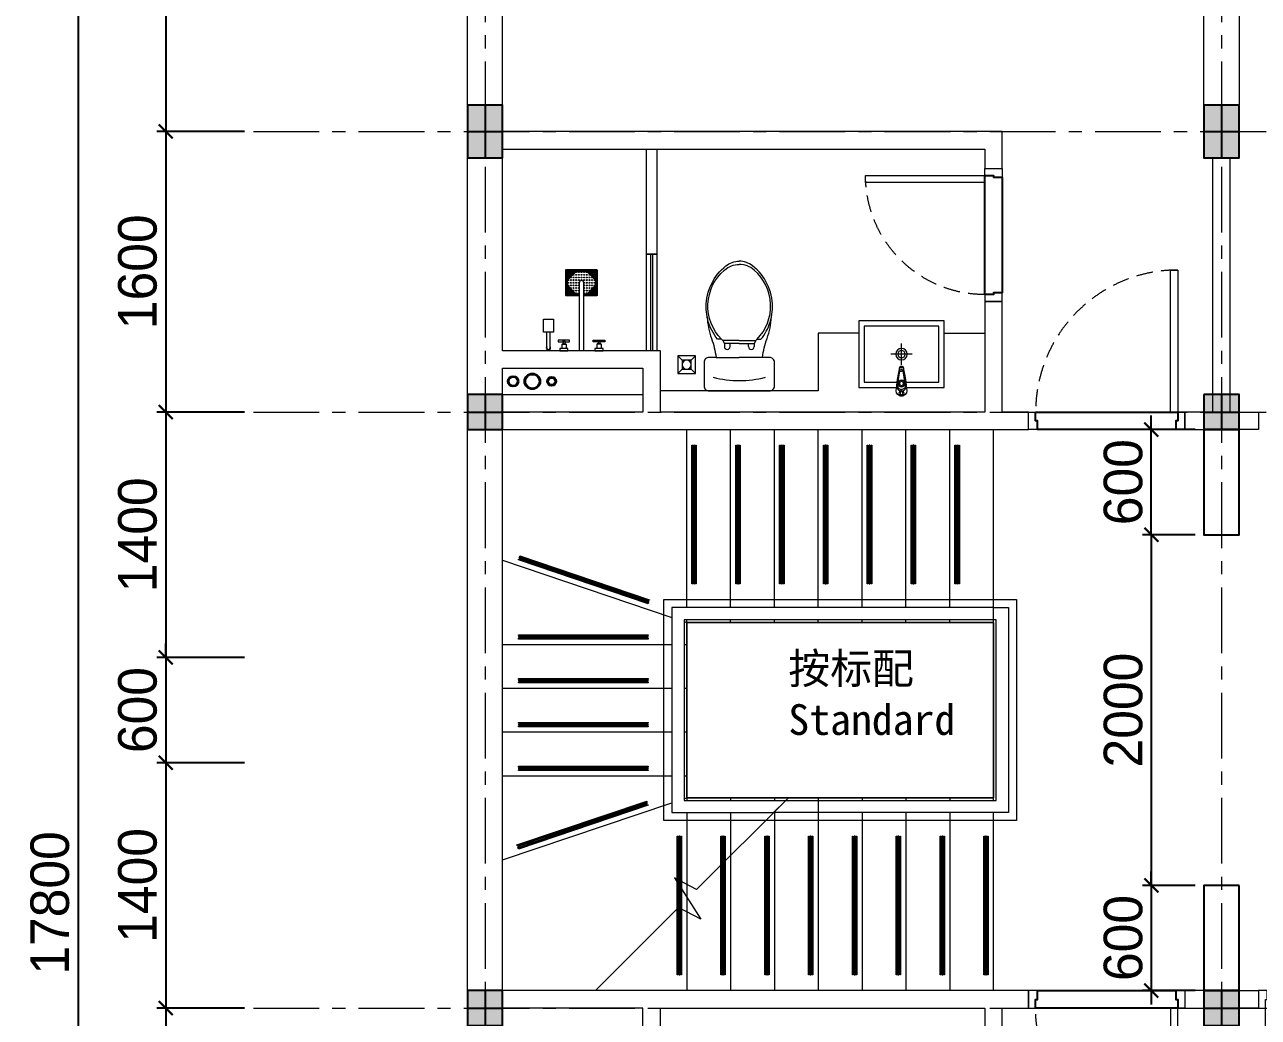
# Model space of a CAD drawing. Header units: inches. Extents: x -315689 to -186947, y -1261464 to -1173043.
# Drawn here: x -246490 to -239454, y -1187240 to -1181578 of the extents above; entities that cross this region are included whole.
import ezdxf

# ---------------------------------------------------------------- set-up
doc = ezdxf.new("R2010")
doc.units = ezdxf.units.IN
doc.header["$LTSCALE"] = 30
doc.header["$MEASUREMENT"] = 0
for name, pattern in [('CENTER-1', [10, 6.25, -1.25, 1.25, -1.25]), ('HIDDEN', [9.525, 6.35, -3.175]), ('HIDDEN2', [4.7625, 3.175, -1.5875])]:
    doc.linetypes.add(name, pattern=pattern)
doc.layers.get('Defpoints').update_dxf_attribs({"color": 140, "lineweight": 0})
for name, color, linetype, lineweight in [('200mm Colum', 1, 'Continuous', 0), ('200mm Wall', 7, 'Continuous', 20), ('A-WALL', 7, 'Continuous', 0), ('C-DOOR', 45, 'Continuous', 0), ('D-FURNITURES-COUNTER-CABINET', 40, 'Continuous', 0), ('E- FIXTURES-TOILET', 251, 'Continuous', 0), ('E-FIXTURES-KITCHEN', 251, 'Continuous', 0), ('floor', 1, 'Continuous', 18), ('Grid-Line', 1, 'CENTER-1', 5), ('H', 8, 'Continuous', 5), ('HIDDEN2', 250, 'HIDDEN2', 0), ('STAIR', 7, 'Continuous', 0), ('Symbol-Template', 251, 'Continuous', 0), ('TEXT2', 7, 'Continuous', 25)]:
    doc.layers.add(name, color=color, linetype=linetype, lineweight=lineweight)
doc.layers.add('A-dims', color=7, linetype='Continuous')
doc.styles.add('Annotative', font='arial.ttf')
doc.styles.add('cordia.shx', font='cordia.shx')
doc.dimstyles.new('ISO 100', dxfattribs={"dimscale": 100, "dimtxt": 2.2, "dimasz": 0.8, "dimexe": 0.5, "dimexo": 0.5, "dimgap": 0.5, "dimtad": 1, "dimdec": 0, "dimzin": 0, "dimdsep": 46, "dimtxsty": 'cordia.shx', "dimblk": 'ARCHTICK', "dimcen": 0.09, "dimclrd": 6, "dimclre": 6, "dimclrt": 256, "dimadec": 0, "dimazin": 0, "dimtfac": 1, "dimtdec": 0, "dimtix": 1, "dimtmove": 2, "dimatfit": 3, "dimfxl": 1, "dimtolj": 1, "dimtzin": 0, "dimarcsym": 0})

# ---------------------------------------------------------------- blocks, each defined once
blk = doc.blocks.new('AR-Drain-Tiolet-Area_Flat-A')
at = {"color": 0, "ltscale": 800}
for p, q in [((-120, -20), (-95, -45)), ((-45, -45), (-20, -20)), ((-95, -95), (-120, -120)), ((-45, -95), (-20, -120))]:
    blk.add_line(p, q, dxfattribs=at)
for points in [[(-20, -20), (-20, -120), (-120, -120), (-120, -20)], [(-45, -45), (-45, -95), (-95, -95), (-95, -45)]]:
    blk.add_lwpolyline(points, close=True, dxfattribs=at)
blk.add_circle((-70, -70), 25, dxfattribs=at)
blk = doc.blocks.new('AR-Shower_Flat-A')
at = {"color": 0}
for p, q in [((-12.5, 0), (-12.5, -387.5)), ((12.5, -387.5), (12.5, 0)), ((-132.5, -49.7), (-105, -49.7)), ((-112.5, -37.7), (-112.5, -13.2)), ((-112.5, -37.7), (-87.5, -37.7)), ((-110.5, -39.7), (-110.5, -37.7)), ((-110.5, -39.7), (-89.5, -39.7)), ((-105, -49.7), (-105, -39.7)), ((-95, -49.7), (-95, -39.7)), ((-89.5, -39.7), (-89.5, -37.7)), ((-87.5, -37.7), (-87.5, -13.2)), ((87.5, -37.7), (87.5, -13.2)), ((112.5, -37.7), (87.5, -37.7)), ((89.5, -39.7), (89.5, -37.7)), ((110.5, -39.7), (89.5, -39.7)), ((95, -49.7), (95, -39.7)), ((105, -49.7), (105, -39.7)), ((132.5, -49.7), (105, -49.7)), ((110.5, -39.7), (110.5, -37.7)), ((112.5, -37.7), (112.5, -13.2)), ((178.9, -16.4), (178.9, -104.6)), ((197.8, -16.4), (197.8, -104.6))]:
    blk.add_line(p, q, dxfattribs=at)
at = {"color": 0, "ltscale": 0.4}
for p, q in [((-80, -372.8), (-29.7, -322.5)), ((-80, -367.2), (-35.3, -322.5)), ((-80, -357.8), (-44.7, -322.5)), ((-80, -352.2), (-50.3, -322.5)), ((-80, -342.8), (-59.7, -322.5)), ((-80, -337.2), (-65.3, -322.5)), ((80, -372.8), (29.7, -322.5)), ((80, -367.2), (35.3, -322.5)), ((80, -357.8), (44.7, -322.5)), ((80, -352.2), (50.3, -322.5)), ((80, -342.8), (59.7, -322.5)), ((80, -337.2), (65.3, -322.5)), ((-80, -402.2), (-29.7, -452.5)), ((-80, -407.8), (-35.3, -452.5)), ((-80, -417.2), (-44.7, -452.5)), ((80, -402.2), (29.7, -452.5)), ((80, -407.8), (35.3, -452.5)), ((80, -417.2), (44.7, -452.5)), ((-80, -422.8), (-50.3, -452.5)), ((-80, -432.2), (-59.7, -452.5)), ((-80, -437.8), (-65.3, -452.5)), ((80, -422.8), (50.3, -452.5)), ((80, -432.2), (59.7, -452.5)), ((80, -437.8), (65.3, -452.5))]:
    blk.add_line(p, q, dxfattribs=at)
at = {"color": 0}
for points in [[(-122.9, -13.2), (-77.1, -13.2), (-77.1, 0), (-122.9, 0)], [(77.1, -13.2), (122.9, -13.2), (122.9, 0), (77.1, 0)], [(216.3, -179.7), (159.7, -179.7), (159.7, -104.6), (216.3, -104.6)]]:
    blk.add_lwpolyline(points, close=True, dxfattribs=at)
for points in [[(-95, -49.7), (-67.5, -49.7), (-67.5, -59.7), (-132.5, -59.7), (-132.5, -49.7), (-105, -49.7)], [(95, -49.7), (67.5, -49.7), (67.5, -59.7), (132.5, -59.7), (132.5, -49.7), (105, -49.7)]]:
    blk.add_lwpolyline(points, dxfattribs=at)
blk.add_lwpolyline([(12.5, -312.5), (85, -312.5, -0.414214), (90, -317.5), (90, -457.5, -0.414214), (85, -462.5), (-85, -462.5, -0.414214), (-90, -457.5), (-90, -317.5, -0.414214), (-85, -312.5), (-12.5, -312.5)], format="xyb", dxfattribs=at)
at = {"color": 0, "ltscale": 0.4}
blk.add_lwpolyline([(12.5, -317.5), (80, -317.5, -0.414214), (85, -322.5), (85, -452.5, -0.414214), (80, -457.5), (-80, -457.5, -0.414214), (-85, -452.5), (-85, -322.5, -0.414214), (-80, -317.5), (-12.5, -317.5)], format="xyb", dxfattribs=at)
blk.add_lwpolyline([(12.5, -322.5), (80, -322.5), (80, -452.5), (-80, -452.5), (-80, -322.5), (-12.5, -322.5)], dxfattribs=at)
at = {"color": 0}
for centre in [(-100, -54.7), (100, -54.7)]:
    blk.add_circle(centre, 5, dxfattribs=at)
at = {"color": 0, "ltscale": 0.4}
for centre in [(-75, -327.5), (-75, -342.5), (-60, -327.5), (-60, -342.5), (-45, -327.5), (-45, -342.5), (-30, -327.5), (-30, -342.5), (-15, -327.5), (-15, -342.5), (15, -327.5), (15, -342.5), (30, -327.5), (30, -342.5), (45, -327.5), (45, -342.5), (60, -327.5), (60, -342.5), (75, -327.5), (75, -342.5), (-75, -357.5), (-75, -372.5), (-75, -387.5), (-75, -402.5), (-75, -417.5), (-60, -357.5), (-60, -372.5), (-60, -387.5), (-60, -402.5), (-60, -417.5), (-45, -357.5), (-45, -372.5), (-45, -387.5), (-45, -402.5), (-45, -417.5), (-30, -357.5), (-30, -372.5), (-30, -387.5), (-30, -402.5), (-30, -417.5), (-15, -357.5), (-15, -372.5), (-15, -387.5), (-15, -402.5), (-15, -417.5), (0, -402.5), (0, -417.5), (15, -357.5), (15, -372.5), (15, -387.5), (15, -402.5), (15, -417.5), (30, -357.5), (30, -372.5), (30, -387.5), (30, -402.5), (30, -417.5), (45, -357.5), (45, -372.5), (45, -387.5), (45, -402.5), (45, -417.5), (60, -357.5), (60, -372.5), (60, -387.5), (60, -402.5), (60, -417.5), (75, -357.5), (75, -372.5), (75, -387.5), (75, -402.5), (75, -417.5), (-75, -432.5), (-75, -447.5), (-60, -432.5), (-60, -447.5), (-45, -432.5), (-45, -447.5), (-30, -432.5), (-30, -447.5), (-15, -432.5), (-15, -447.5), (0, -432.5), (0, -447.5), (15, -432.5), (15, -447.5), (30, -432.5), (30, -447.5), (45, -432.5), (45, -447.5), (60, -432.5), (60, -447.5), (75, -432.5), (75, -447.5)]:
    blk.add_circle(centre, 2.5, dxfattribs=at)
at = {"color": 0}
for centre, radius, start, end in [((188.4, -15.8), 12.5, 319.32416, 221.30827), ((188.4, -15.8), 9.5, 356.29231, 183.93499), ((0, -387.5), 12.5, 180, 0)]:
    blk.add_arc(centre, radius, start, end, dxfattribs=at)
at = {"color": 0, "extrusion": (0, 0, -1)}
for start_param, end_param in [(-0.928631, 0), (3.141593, 4.070224)]:
    blk.add_ellipse((-100, -49.7), major_axis=(-5, 0), ratio=0.24875, start_param=start_param, end_param=end_param, dxfattribs=at)
at = {"color": 0}
for start_param, end_param in [(0, 0.928631), (2.212962, 3.141593)]:
    blk.add_ellipse((100, -49.7), major_axis=(-5, 0), ratio=0.24875, start_param=start_param, end_param=end_param, dxfattribs=at)
blk = doc.blocks.new('_ArchTick')
at = {"color": 0, "linetype": 'ByBlock', "const_width": 0.15}
blk.add_lwpolyline([(-0.5, -0.5), (0.5, 0.5)], dxfattribs=at)
blk = doc.blocks.new('*D77')
at = {"layer": 'A-dims', "color": 6, "lineweight": -2, "transparency": 16777216}
for p, q in [((-245235.3, -1178287.9), (-245735.3, -1178287.9)), ((-245685.3, -1178287.9), (-245685.3, -1182187.9)), ((-245235.3, -1182187.9), (-245735.3, -1182187.9))]:
    blk.add_line(p, q, dxfattribs=at)
at = {"layer": 'Defpoints', "color": 0, "transparency": 16777216}
for p in [(-245185.3, -1178287.9), (-245685.3, -1182187.9), (-245185.3, -1182187.9)]:
    blk.add_point(p, dxfattribs=at)
at = {"layer": 'A-dims', "color": 6, "lineweight": -2, "transparency": 16777216, "xscale": 80, "yscale": 80, "zscale": 80}
for p, rotation in [((-245685.3, -1178287.9), 90), ((-245685.3, -1182187.9), 270)]:
    blk.add_blockref('_ArchTick', p, dxfattribs=dict(at, rotation=rotation))
at = {"layer": 'A-dims', "transparency": 16777216, "insert": (-245845.3, -1180237.9), "char_height": 220, "attachment_point": 5, "rotation": 90, "style": 'cordia.shx'}
blk.add_mtext('\\A1;3900', dxfattribs=at)
blk = doc.blocks.new('*D78')
at = {"layer": 'A-dims', "color": 6, "lineweight": -2, "transparency": 16777216}
for p, q in [((-245235.3, -1182187.9), (-245735.3, -1182187.9)), ((-245685.3, -1182187.9), (-245685.3, -1183787.9)), ((-245235.3, -1183787.9), (-245735.3, -1183787.9))]:
    blk.add_line(p, q, dxfattribs=at)
at = {"layer": 'Defpoints', "color": 0, "transparency": 16777216}
for p in [(-245185.3, -1182187.9), (-245685.3, -1183787.9), (-245185.3, -1183787.9)]:
    blk.add_point(p, dxfattribs=at)
at = {"layer": 'A-dims', "color": 6, "lineweight": -2, "transparency": 16777216, "xscale": 80, "yscale": 80, "zscale": 80}
for p, rotation in [((-245685.3, -1182187.9), 90), ((-245685.3, -1183787.9), 270)]:
    blk.add_blockref('_ArchTick', p, dxfattribs=dict(at, rotation=rotation))
at = {"layer": 'A-dims', "transparency": 16777216, "insert": (-245845.3, -1182987.9), "char_height": 220, "attachment_point": 5, "rotation": 90, "style": 'cordia.shx'}
blk.add_mtext('\\A1;1600', dxfattribs=at)
blk = doc.blocks.new('*D81')
at = {"layer": 'A-dims', "color": 6, "lineweight": -2, "transparency": 16777216}
for p, q in [((-245235.3, -1187187.9), (-245735.3, -1187187.9)), ((-245685.3, -1187187.9), (-245685.3, -1188987.9)), ((-245235.3, -1188987.9), (-245735.3, -1188987.9))]:
    blk.add_line(p, q, dxfattribs=at)
at = {"layer": 'Defpoints', "color": 0, "transparency": 16777216}
for p in [(-245185.3, -1187187.9), (-245685.3, -1188987.9), (-245185.3, -1188987.9)]:
    blk.add_point(p, dxfattribs=at)
at = {"layer": 'A-dims', "color": 6, "lineweight": -2, "transparency": 16777216, "xscale": 80, "yscale": 80, "zscale": 80}
for p, rotation in [((-245685.3, -1187187.9), 90), ((-245685.3, -1188987.9), 270)]:
    blk.add_blockref('_ArchTick', p, dxfattribs=dict(at, rotation=rotation))
at = {"layer": 'A-dims', "transparency": 16777216, "insert": (-245845.3, -1188087.9), "char_height": 220, "attachment_point": 5, "rotation": 90, "style": 'cordia.shx'}
blk.add_mtext('\\A1;1800', dxfattribs=at)
blk = doc.blocks.new('*D82')
at = {"layer": 'A-dims', "color": 6, "lineweight": -2, "transparency": 16777216}
for p, q in [((-245235.3, -1177687.9), (-246235.3, -1177687.9)), ((-246185.3, -1177687.9), (-246185.3, -1195487.9)), ((-245235.3, -1195487.9), (-246235.3, -1195487.9))]:
    blk.add_line(p, q, dxfattribs=at)
at = {"layer": 'Defpoints', "color": 0, "transparency": 16777216}
for p in [(-245185.3, -1177687.9), (-246185.3, -1195487.9), (-245185.3, -1195487.9)]:
    blk.add_point(p, dxfattribs=at)
at = {"layer": 'A-dims', "color": 6, "lineweight": -2, "transparency": 16777216, "xscale": 80, "yscale": 80, "zscale": 80}
for p, rotation in [((-246185.3, -1177687.9), 90), ((-246185.3, -1195487.9), 270)]:
    blk.add_blockref('_ArchTick', p, dxfattribs=dict(at, rotation=rotation))
at = {"layer": 'A-dims', "transparency": 16777216, "insert": (-246345.3, -1186587.9), "char_height": 220, "attachment_point": 5, "rotation": 90, "style": 'cordia.shx'}
blk.add_mtext('\\A1;17800', dxfattribs=at)
blk = doc.blocks.new('*D83')
at = {"layer": 'A-dims', "color": 6, "lineweight": -2, "transparency": 16777216}
for p, q in [((-245685.3, -1185187.9), (-245685.3, -1185107.9)), ((-245235.3, -1185187.9), (-245735.3, -1185187.9)), ((-245685.3, -1185187.9), (-245685.3, -1185787.9)), ((-245235.3, -1185787.9), (-245735.3, -1185787.9)), ((-245685.3, -1185787.9), (-245685.3, -1185867.9))]:
    blk.add_line(p, q, dxfattribs=at)
at = {"layer": 'Defpoints', "color": 0, "transparency": 16777216}
for p in [(-245185.3, -1185187.9), (-245685.3, -1185787.9), (-245185.3, -1185787.9)]:
    blk.add_point(p, dxfattribs=at)
at = {"layer": 'A-dims', "color": 6, "lineweight": -2, "transparency": 16777216, "xscale": 80, "yscale": 80, "zscale": 80}
for p, rotation in [((-245685.3, -1185187.9), 270), ((-245685.3, -1185787.9), 90)]:
    blk.add_blockref('_ArchTick', p, dxfattribs=dict(at, rotation=rotation))
at = {"layer": 'A-dims', "transparency": 16777216, "insert": (-245845.3, -1185487.9), "char_height": 220, "attachment_point": 5, "rotation": 90, "style": 'cordia.shx'}
blk.add_mtext('\\A1;600', dxfattribs=at)
blk = doc.blocks.new('*D84')
at = {"layer": 'A-dims', "color": 6, "lineweight": -2, "transparency": 16777216}
for p, q in [((-245235.3, -1185787.9), (-245735.3, -1185787.9)), ((-245685.3, -1185787.9), (-245685.3, -1187187.9)), ((-245235.3, -1187187.9), (-245735.3, -1187187.9))]:
    blk.add_line(p, q, dxfattribs=at)
at = {"layer": 'Defpoints', "color": 0, "transparency": 16777216}
for p in [(-245185.3, -1185787.9), (-245685.3, -1187187.9), (-245185.3, -1187187.9)]:
    blk.add_point(p, dxfattribs=at)
at = {"layer": 'A-dims', "color": 6, "lineweight": -2, "transparency": 16777216, "xscale": 80, "yscale": 80, "zscale": 80}
for p, rotation in [((-245685.3, -1185787.9), 90), ((-245685.3, -1187187.9), 270)]:
    blk.add_blockref('_ArchTick', p, dxfattribs=dict(at, rotation=rotation))
at = {"layer": 'A-dims', "transparency": 16777216, "insert": (-245845.3, -1186487.9), "char_height": 220, "attachment_point": 5, "rotation": 90, "style": 'cordia.shx'}
blk.add_mtext('\\A1;1400', dxfattribs=at)
blk = doc.blocks.new('*D85')
at = {"layer": 'A-dims', "color": 6, "lineweight": -2, "transparency": 16777216}
for p, q in [((-245235.3, -1183787.9), (-245735.3, -1183787.9)), ((-245685.3, -1183787.9), (-245685.3, -1185187.9)), ((-245235.3, -1185187.9), (-245735.3, -1185187.9))]:
    blk.add_line(p, q, dxfattribs=at)
at = {"layer": 'Defpoints', "color": 0, "transparency": 16777216}
for p in [(-245185.3, -1183787.9), (-245685.3, -1185187.9), (-245185.3, -1185187.9)]:
    blk.add_point(p, dxfattribs=at)
at = {"layer": 'A-dims', "color": 6, "lineweight": -2, "transparency": 16777216, "xscale": 80, "yscale": 80, "zscale": 80}
for p, rotation in [((-245685.3, -1183787.9), 90), ((-245685.3, -1185187.9), 270)]:
    blk.add_blockref('_ArchTick', p, dxfattribs=dict(at, rotation=rotation))
at = {"layer": 'A-dims', "transparency": 16777216, "insert": (-245845.3, -1184487.9), "char_height": 220, "attachment_point": 5, "rotation": 90, "style": 'cordia.shx'}
blk.add_mtext('\\A1;1400', dxfattribs=at)
blk = doc.blocks.new('AR-Single-Wood-Door-81cm-100-Frame_Flat-A')
at = {"color": 0}
for points in [[(-445, 0), (-445, -100), (-405, -100), (-405, -50), (-395, -50), (-395, 0), (-405, 0), (-405, 0), (-445, 0)], [(445, 0), (445, -100), (405, -100), (405, -50), (395, -50), (395, 0), (405, 0), (405, 0), (445, 0)], [(-405, -100), (-365, -100), (-365, -910), (-405, -910)]]:
    blk.add_lwpolyline(points, close=True, dxfattribs=at)
at = {"color": 0, "linetype": 'HIDDEN', "ltscale": 0.5}
blk.add_arc((-405, -100), 810, 270, 0, dxfattribs=at)
blk = doc.blocks.new('AR-Single-Wood-Door-68cm-100-Frame_Flat-A')
at = {"color": 0}
for points in [[(-340, 100), (-300, 100), (-300, 780), (-340, 780)], [(-340, 50), (-340, 100), (-380, 100), (-380, 0), (-330, 0), (-330, 50)], [(340, 50), (340, 100), (380, 100), (380, 0), (330, 0), (330, 50)]]:
    blk.add_lwpolyline(points, close=True, dxfattribs=at)
at = {"color": 0, "linetype": 'HIDDEN', "ltscale": 0.5}
blk.add_arc((-340, 100), 680, 0, 90, dxfattribs=at)
blk = doc.blocks.new('200mm Column')
blk.add_point((0, 0))
at = {"color": 1, "linetype": 'ByBlock'}
blk.add_wipeout([(100, -100), (-100, -100), (-100, 100), (100, 100)], dxfattribs=at)
blk = doc.blocks.new('zhu2')
at = {"lineweight": 25}
blk.add_hatch(color=5, dxfattribs=at).paths.add_polyline_path([(704694, -104492), (704694, -104792), (704894, -104792), (704894, -104492)])
at = {"color": 5, "lineweight": 25}
for p, q in [((704794, -104492), (704794, -104792)), ((704694, -104642), (704894, -104642))]:
    blk.add_line(p, q, dxfattribs=at)
blk.add_lwpolyline([(704694, -104492), (704694, -104792), (704894, -104792), (704894, -104492), (704694, -104492)], dxfattribs=at)
blk = doc.blocks.new('zhu1')
at = {"lineweight": 25}
blk.add_hatch(color=7, dxfattribs=at).paths.add_polyline_path([(703739, -104407), (703739, -104607), (703939, -104607), (703939, -104407)])
at = {"color": 7, "lineweight": 25}
for p, q in [((703839, -104407), (703839, -104607)), ((703739, -104507), (703939, -104507))]:
    blk.add_line(p, q, dxfattribs=at)
blk.add_lwpolyline([(703739, -104407), (703739, -104607), (703939, -104607), (703939, -104407), (703739, -104407)], dxfattribs=at)
blk = doc.blocks.new('jgzhuzjd')
at = {"color": 3, "lineweight": 25}
for name, p in [('zhu2', (-415512.5, 110653)), ('zhu1', (-414557.5, 108918)), ('zhu1', (-414557.5, 105518))]:
    blk.add_blockref(name, p, dxfattribs=at)
blk = doc.blocks.new('AR-Toilet_Flat-A')
at = {"color": 0}
for p, q in [((-307.9, 94), (-291.2, 84.9)), ((-291.2, 52.3), (-291.2, 84.9)), ((-291.2, 84.9), (-273, 84.9)), ((-273, 52.3), (-291.2, 52.3)), ((-291.2, 0), (-291.2, 52.3)), ((-291.2, 0), (-291.2, -52.3)), ((-291.2, -52.3), (-291.2, -84.9)), ((-273, -52.3), (-291.2, -52.3)), ((-307.9, -94), (-291.2, -84.9)), ((-291.2, -84.9), (-273, -84.9))]:
    blk.add_line(p, q, dxfattribs=at)
for points in [[(-499.7, 188.9, 0.230343), (-733.7, 75.9, 0.16845), (-760, 0, 2.883082)], [(-314.7, 101, 0.434217), (-710.1, 84.9, 0.182634), (-741.1, 0, 2.693815)], [(-443.1, 183.3, 0.048023), (-499.7, 188.9, 0.16845)], [(-211.7, -171.7, 0.414214), (-183, -200.5), (-48.8, -200.5, 0.414214), (-20, -171.7), (-20, 0), (-20, 171.7, 0.414214), (-48.8, 200.5), (-183, 200.5, 0.414214), (-211.7, 171.7), (-211.7, 132.4, -0.052345), (-319.1, 158.3, 0.071131), (-443.1, 183.3, 0.160777)], [(-412.5, 175.6, 0.026594), (-443.1, 183.3, 0.16845)], [(-314.7, 123.6, 0.094048), (-412.5, 175.6, 0.16845)], [(-314.7, 101), (-314.7, 123.6, 0.416606)], [(-307.9, 94, 0.008985), (-314.7, 101, 0.182634)], [(-307.9, 0), (-307.9, 94, 0.008985)], [(-211.7, 132.4), (-211.7, 0, 0.414214)], [(-307.9, 0), (-307.9, -94, -0.444938)], [(-211.7, -132.4), (-211.7, 0, -0.414214)], [(-499.7, -188.9, -0.230343), (-733.7, -75.9, -0.16845), (-760, 0, -2.883082)], [(-314.7, -101, -0.434217), (-710.1, -84.9, -0.182634), (-741.1, 0, -2.693815)], [(-443.1, -183.3, 0.071131), (-319.1, -158.3, -0.052345), (-211.7, -132.4), (-211.7, -171.7, 0.414214)], [(-314.7, -123.6, -0.105447), (-425.4, -179.3, -0.16845)], [(-307.9, -94, -0.008985), (-314.7, -101, -0.182634)], [(-314.7, -101), (-314.7, -123.6, -0.416606)], [(-443.1, -183.3, -0.048023), (-499.7, -188.9, -0.16845)], [(-425.4, -179.3, -0.015301), (-443.1, -183.3, -0.16845)]]:
    blk.add_lwpolyline(points, format="xyb", dxfattribs=at)
for centre, radius, start, end in [((-667.7, -0.3), 588.3, 0.02796, 14.67123), ((-273, 68.6), 16.3, 270, 90), ((-273, -68.6), 16.3, 270, 90), ((-667.7, 0.3), 588.3, 345.32877, 359.97204)]:
    blk.add_arc(centre, radius, start, end, dxfattribs=at)
blk = doc.blocks.new('sink for narrow stand')
at = {"layer": 'E- FIXTURES-TOILET'}
for p, q in [((78189.9, -418614.5), (78189.9, -418736.4)), ((78250.8, -418675.5), (78128.9, -418675.5))]:
    blk.add_line(p, q, dxfattribs=at)
for points in [[(78201.9, -418590.1), (78203.9, -418578.1, 0.090943), (78205.9, -418571.8), (78211.9, -418530.2), (78216.9, -418497.2), (78220, -418465.8, 0.413838), (78189.9, -418436.3, 0.413838), (78159.7, -418465.8), (78162.9, -418497.2), (78167.9, -418530.2), (78173.9, -418571.8, 0.090943), (78175.8, -418578.1), (78177.9, -418590, 0.482882)], [(78162.9, -418497.2, -0.462811), (78189.9, -418466.2, -0.462811), (78216.9, -418497.2)], [(78167.9, -418495.2, -0.414214), (78189.9, -418474.2, -0.685598)], [(78167.9, -418495.2), (78177.9, -418568.8, 0.389882), (78189.9, -418578.8, 1.391857)], [(78211.9, -418495.2, 0.414214), (78189.9, -418474.2, 0.685598)], [(78211.9, -418495.2), (78201.9, -418568.8, -0.389882), (78189.9, -418578.8, -1.391857)], [(78203.9, -418578.1, -0.245866), (78189.9, -418587.8, -0.245866), (78175.8, -418578.1)], [(78177.8, -418590.1), (78178.9, -418597.6, 0.409667), (78189.9, -418607.6, 0.409667), (78200.9, -418597.6), (78201.9, -418590.1)], [(78177.9, -418590.1, 0.389882), (78189.9, -418600.1, 0.230616), (78199.2, -418596.1, 0.146126), (78201.9, -418590.1)]]:
    blk.add_lwpolyline(points, format="xyb", dxfattribs=at)
for points in [[(77947.4, -418485.5), (78161.7, -418485.5)], [(78218, -418485.5), (78432.4, -418485.5), (78432.4, -418865.5), (77947.4, -418865.5), (77947.4, -418485.5)], [(78214.1, -418515.5), (78402.4, -418515.5), (78402.4, -418835.5), (77977.4, -418835.5), (77977.4, -418515.5), (78165.6, -418515.5)]]:
    blk.add_lwpolyline(points, dxfattribs=at)
for centre, radius in [((78189.9, -418451.7), 14.3), ((78189.9, -418451.7), 8.9), ((78189.9, -418508.2), 19), ((78189.9, -418508.2), 12), ((78189.9, -418675.5), 32.7), ((78189.9, -418675.5), 21.2)]:
    blk.add_circle(centre, radius, dxfattribs=at)
blk = doc.blocks.new('1st')
for points in [[(-241014.3, -1182437.9), (-240964.3, -1182437.9), (-240964.3, -1182447.9), (-240914.3, -1182447.9), (-240914.3, -1183107.9), (-240964.3, -1183107.9), (-240964.3, -1183117.9), (-241014.3, -1183117.9)], [(-240724.3, -1183787.9), (-239914.3, -1183787.9), (-239914.3, -1183837.9), (-239924.3, -1183837.9), (-239924.3, -1183887.9), (-240714.3, -1183887.9), (-240714.3, -1183837.9), (-240724.3, -1183837.9)], [(-240714.3, -1187087.9), (-239924.3, -1187087.9), (-239924.3, -1187137.9), (-239914.3, -1187137.9), (-239914.3, -1187187.9), (-240724.3, -1187187.9), (-240724.3, -1187137.9), (-240714.3, -1187137.9)]]:
    blk.add_lwpolyline(points, close=True)
for centre, radius in [((-243704.3, -1183612.9), 30), ((-243704.3, -1183612.9), 25), ((-243594.3, -1183612.9), 45), ((-243594.3, -1183612.9), 40), ((-243484.3, -1183612.9), 25), ((-243484.3, -1183612.9), 20)]:
    blk.add_circle(centre, radius)
at = {"layer": '200mm Wall'}
for p, q in [((-239764.3, -1182337.9), (-239764.3, -1178387.9)), ((-239564.3, -1178387.9), (-239564.3, -1182337.9))]:
    blk.add_line(p, q, dxfattribs=at)
at = {"layer": 'A-WALL'}
for points in [[(-243964.3, -1183687.9), (-243964.3, -1183687.9), (-243964.3, -1177587.9)], [(-242864.3, -1187537.9), (-242864.3, -1187187.9), (-241014.3, -1187187.9), (-241014.3, -1188017.9)], [(-240914.3, -1188017.9), (-240914.3, -1187187.9), (-240764.3, -1187187.9), (-240764.3, -1187087.9), (-243764.3, -1187087.9), (-243764.3, -1183887.9), (-240764.3, -1183887.9), (-240764.3, -1183787.9), (-240914.3, -1183787.9), (-240914.3, -1183157.9), (-241014.3, -1183157.9), (-241014.3, -1183787.9), (-242864.3, -1183787.9), (-242864.3, -1183437.9), (-243764.3, -1183437.9), (-243764.3, -1182287.9), (-241014.3, -1182287.9), (-241014.3, -1182397.9), (-240914.3, -1182397.9), (-240914.3, -1182187.9), (-243764.3, -1182187.9), (-243764.3, -1177787.9)], [(-243764.3, -1183787.9), (-243764.3, -1183537.9), (-242964.3, -1183537.9), (-242964.3, -1183787.9), (-243764.3, -1183787.9)], [(-239714.3, -1183787.9), (-239714.3, -1183787.9), (-239874.3, -1183787.9), (-239874.3, -1183887.9), (-239764.3, -1183887.9)], [(-239614.3, -1183787.9), (-239614.3, -1183787.9), (-239454.3, -1183787.9), (-239454.3, -1183887.9), (-239764.3, -1183887.9)], [(-243964.3, -1187087.9), (-243964.3, -1187087.9), (-243964.3, -1183887.9)], [(-239764.3, -1187087.9), (-239874.3, -1187087.9), (-239874.3, -1187187.9), (-239764.3, -1187187.9)], [(-239564.3, -1187087.9), (-239454.3, -1187087.9), (-239454.3, -1187187.9), (-239564.3, -1187187.9)], [(-243764.3, -1187187.9), (-243764.3, -1187437.9), (-242964.3, -1187437.9), (-242964.3, -1187187.9), (-243764.3, -1187187.9)]]:
    blk.add_lwpolyline(points, dxfattribs=at)
at = {"layer": 'D-FURNITURES-COUNTER-CABINET', "ltscale": 50}
for points in [[(-241731.8, -1183337.9), (-241964.3, -1183337.9), (-241964.3, -1183667.9), (-242864.3, -1183667.9)], [(-241246.8, -1183337.9), (-241014.3, -1183337.9)]]:
    blk.add_lwpolyline(points, dxfattribs=at)
at = {"layer": 'E-FIXTURES-KITCHEN'}
for points in [[(-242944.3, -1182287.9), (-242884.3, -1182287.9), (-242884.3, -1182887.9), (-242944.3, -1182887.9)], [(-242884.3, -1183437.9), (-242944.3, -1183437.9), (-242944.3, -1182887.9), (-242884.3, -1182887.9)]]:
    blk.add_lwpolyline(points, close=True, dxfattribs=at)
blk.add_lwpolyline([(-243764.3, -1183687.9), (-242964.3, -1183687.9)], dxfattribs=at)
at = {"layer": 'floor', "color": 4}
blk.add_lwpolyline([(-242909.3, -1183437.9), (-242919.3, -1183437.9), (-242919.3, -1182887.9), (-242909.3, -1182887.9)], close=True, dxfattribs=at)
at = {"layer": 'H'}
for points in [[(-242684.3, -1183977.8), (-242679.3, -1183977.8), (-242679.3, -1184767.9), (-242684.3, -1184767.9)], [(-242674.3, -1184767.9), (-242669.3, -1184767.9), (-242669.3, -1183977.8), (-242674.3, -1183977.8)], [(-242664.3, -1183977.8), (-242659.3, -1183977.8), (-242659.3, -1184767.9), (-242664.3, -1184767.9)], [(-242434.3, -1183977.8), (-242429.3, -1183977.8), (-242429.3, -1184767.9), (-242434.3, -1184767.9)], [(-242424.3, -1184767.9), (-242419.3, -1184767.9), (-242419.3, -1183977.8), (-242424.3, -1183977.8)], [(-242414.3, -1183977.8), (-242409.3, -1183977.8), (-242409.3, -1184767.9), (-242414.3, -1184767.9)], [(-242184.3, -1183977.8), (-242179.3, -1183977.8), (-242179.3, -1184767.9), (-242184.3, -1184767.9)], [(-242174.3, -1184767.9), (-242169.3, -1184767.9), (-242169.3, -1183977.8), (-242174.3, -1183977.8)], [(-242164.3, -1183977.8), (-242159.3, -1183977.8), (-242159.3, -1184767.9), (-242164.3, -1184767.9)], [(-241934.3, -1183977.8), (-241929.3, -1183977.8), (-241929.3, -1184767.9), (-241934.3, -1184767.9)], [(-241924.3, -1184767.9), (-241919.3, -1184767.9), (-241919.3, -1183977.8), (-241924.3, -1183977.8)], [(-241914.3, -1183977.8), (-241909.3, -1183977.8), (-241909.3, -1184767.9), (-241914.3, -1184767.9)], [(-241684.3, -1183977.8), (-241679.3, -1183977.8), (-241679.3, -1184767.9), (-241684.3, -1184767.9)], [(-241674.3, -1184767.9), (-241669.3, -1184767.9), (-241669.3, -1183977.8), (-241674.3, -1183977.8)], [(-241664.3, -1183977.8), (-241659.3, -1183977.8), (-241659.3, -1184767.9), (-241664.3, -1184767.9)], [(-241434.3, -1183977.8), (-241429.3, -1183977.8), (-241429.3, -1184767.9), (-241434.3, -1184767.9)], [(-241424.3, -1184767.9), (-241419.3, -1184767.9), (-241419.3, -1183977.8), (-241424.3, -1183977.8)], [(-241414.3, -1183977.8), (-241409.3, -1183977.8), (-241409.3, -1184767.9), (-241414.3, -1184767.9)], [(-241184.3, -1183977.8), (-241179.3, -1183977.8), (-241179.3, -1184767.9), (-241184.3, -1184767.9)], [(-241174.3, -1184767.9), (-241169.3, -1184767.9), (-241169.3, -1183977.8), (-241174.3, -1183977.8)], [(-241164.3, -1183977.8), (-241159.3, -1183977.8), (-241159.3, -1184767.9), (-241164.3, -1184767.9)], [(-243674.3, -1184631.7), (-243672.7, -1184626.9), (-242932.7, -1184877.1), (-242934.3, -1184881.9)], [(-242931.1, -1184872.4), (-242929.5, -1184867.7), (-243669.5, -1184617.5), (-243671.1, -1184622.2)], [(-243667.9, -1184612.7), (-243666.3, -1184608), (-242926.3, -1184858.2), (-242927.9, -1184862.9)], [(-243674.3, -1185062.9), (-243674.3, -1185057.9), (-242934.3, -1185057.9), (-242934.3, -1185062.9)], [(-242934.3, -1185072.9), (-242934.3, -1185067.9), (-243674.3, -1185067.9), (-243674.3, -1185072.9)], [(-243674.3, -1185082.9), (-243674.3, -1185077.9), (-242934.3, -1185077.9), (-242934.3, -1185082.9)], [(-243674.3, -1185312.9), (-243674.3, -1185307.9), (-242934.3, -1185307.9), (-242934.3, -1185312.9)], [(-242934.3, -1185322.9), (-242934.3, -1185317.9), (-243674.3, -1185317.9), (-243674.3, -1185322.9)], [(-243674.3, -1185332.9), (-243674.3, -1185327.9), (-242934.3, -1185327.9), (-242934.3, -1185332.9)], [(-243674.3, -1185562.9), (-243674.3, -1185557.9), (-242934.3, -1185557.9), (-242934.3, -1185562.9)], [(-242934.3, -1185572.9), (-242934.3, -1185567.9), (-243674.3, -1185567.9), (-243674.3, -1185572.9)], [(-243674.3, -1185582.9), (-243674.3, -1185577.9), (-242934.3, -1185577.9), (-242934.3, -1185582.9)], [(-243674.3, -1185812.9), (-243674.3, -1185807.9), (-242934.3, -1185807.9), (-242934.3, -1185812.9)], [(-242934.3, -1185822.9), (-242934.3, -1185817.9), (-243674.3, -1185817.9), (-243674.3, -1185822.9)], [(-243674.3, -1185832.9), (-243674.3, -1185827.9), (-242934.3, -1185827.9), (-242934.3, -1185832.9)], [(-242942.4, -1186006.9), (-242940.8, -1186011.7), (-243680.8, -1186261.9), (-243682.4, -1186257.1)], [(-243679.2, -1186266.6), (-243677.6, -1186271.3), (-242937.6, -1186021.2), (-242939.2, -1186016.4)], [(-242936, -1186025.9), (-242934.3, -1186030.6), (-243674.3, -1186280.8), (-243676, -1186276.1)], [(-242764.3, -1186997.9), (-242769.3, -1186997.9), (-242769.3, -1186207.9), (-242764.3, -1186207.9)], [(-242754.3, -1186207.9), (-242759.3, -1186207.9), (-242759.3, -1186997.9), (-242754.3, -1186997.9)], [(-242744.3, -1186997.9), (-242749.3, -1186997.9), (-242749.3, -1186207.9), (-242744.3, -1186207.9)], [(-242514.3, -1186997.9), (-242519.3, -1186997.9), (-242519.3, -1186207.9), (-242514.3, -1186207.9)], [(-242504.3, -1186207.9), (-242509.3, -1186207.9), (-242509.3, -1186997.9), (-242504.3, -1186997.9)], [(-242494.3, -1186997.9), (-242499.3, -1186997.9), (-242499.3, -1186207.9), (-242494.3, -1186207.9)], [(-242264.3, -1186997.9), (-242269.3, -1186997.9), (-242269.3, -1186207.9), (-242264.3, -1186207.9)], [(-242254.3, -1186207.9), (-242259.3, -1186207.9), (-242259.3, -1186997.9), (-242254.3, -1186997.9)], [(-242244.3, -1186997.9), (-242249.3, -1186997.9), (-242249.3, -1186207.9), (-242244.3, -1186207.9)], [(-242014.3, -1186997.9), (-242019.3, -1186997.9), (-242019.3, -1186207.9), (-242014.3, -1186207.9)], [(-242004.3, -1186207.9), (-242009.3, -1186207.9), (-242009.3, -1186997.9), (-242004.3, -1186997.9)], [(-241994.3, -1186997.9), (-241999.3, -1186997.9), (-241999.3, -1186207.9), (-241994.3, -1186207.9)], [(-241764.3, -1186997.9), (-241769.3, -1186997.9), (-241769.3, -1186207.9), (-241764.3, -1186207.9)], [(-241754.3, -1186207.9), (-241759.3, -1186207.9), (-241759.3, -1186997.9), (-241754.3, -1186997.9)], [(-241744.3, -1186997.9), (-241749.3, -1186997.9), (-241749.3, -1186207.9), (-241744.3, -1186207.9)], [(-241514.3, -1186997.9), (-241519.3, -1186997.9), (-241519.3, -1186207.9), (-241514.3, -1186207.9)], [(-241504.3, -1186207.9), (-241509.3, -1186207.9), (-241509.3, -1186997.9), (-241504.3, -1186997.9)], [(-241494.3, -1186997.9), (-241499.3, -1186997.9), (-241499.3, -1186207.9), (-241494.3, -1186207.9)], [(-241264.3, -1186997.9), (-241269.3, -1186997.9), (-241269.3, -1186207.9), (-241264.3, -1186207.9)], [(-241254.3, -1186207.9), (-241259.3, -1186207.9), (-241259.3, -1186997.9), (-241254.3, -1186997.9)], [(-241244.3, -1186997.9), (-241249.3, -1186997.9), (-241249.3, -1186207.9), (-241244.3, -1186207.9)], [(-241014.3, -1186997.9), (-241019.3, -1186997.9), (-241019.3, -1186207.9), (-241014.3, -1186207.9)], [(-241004.3, -1186207.9), (-241009.3, -1186207.9), (-241009.3, -1186997.9), (-241004.3, -1186997.9)], [(-240994.3, -1186997.9), (-240999.3, -1186997.9), (-240999.3, -1186207.9), (-240994.3, -1186207.9)]]:
    blk.add_lwpolyline(points, close=True, dxfattribs=at)
at = {"layer": 'HIDDEN2', "linetype": 'HIDDEN', "ltscale": 50}
for p, q in [((-242464.3, -1184902.9), (-242464.3, -1183887.9)), ((-242214.3, -1184902.9), (-242214.3, -1183887.9)), ((-241964.3, -1184902.9), (-241964.3, -1183887.9)), ((-241714.3, -1184902.9), (-241714.3, -1183887.9)), ((-241464.3, -1184902.9), (-241464.3, -1183887.9)), ((-241214.3, -1184902.9), (-241214.3, -1183887.9)), ((-243764.3, -1184632.9), (-242799.3, -1184959.2)), ((-240964.3, -1184902.9), (-242799.3, -1184902.9)), ((-242799.3, -1184902.9), (-242799.3, -1186072.9)), ((-240964.3, -1184972.9), (-242729.3, -1184972.9)), ((-242729.3, -1184972.9), (-242729.3, -1186002.9)), ((-242729.3, -1184982.8), (-242714.3, -1184987.9)), ((-240964.3, -1184987.9), (-242714.3, -1184987.9)), ((-242714.3, -1184987.9), (-242714.3, -1185987.9)), ((-242464.3, -1184987.9), (-242464.3, -1184972.9)), ((-242214.3, -1184987.9), (-242214.3, -1184972.9)), ((-241964.3, -1184987.9), (-241964.3, -1184972.9)), ((-241714.3, -1184987.9), (-241714.3, -1184972.9)), ((-241464.3, -1184987.9), (-241464.3, -1184972.9)), ((-241214.3, -1184987.9), (-241214.3, -1184972.9)), ((-243764.3, -1185112.9), (-242799.3, -1185112.9)), ((-242729.3, -1185112.9), (-242714.3, -1185112.9)), ((-243764.3, -1185362.9), (-242799.3, -1185362.9)), ((-242729.3, -1185362.9), (-242714.3, -1185362.9)), ((-243764.3, -1185612.9), (-242799.3, -1185612.9)), ((-242729.3, -1185612.9), (-242714.3, -1185612.9)), ((-243764.3, -1185862.9), (-242799.3, -1185862.9)), ((-242729.3, -1185862.9), (-242714.3, -1185862.9)), ((-242729.3, -1185993), (-242714.3, -1185987.9)), ((-242729.3, -1186002.9), (-242149.3, -1186002.9)), ((-242714.3, -1185987.9), (-242134.3, -1185987.9)), ((-242464.3, -1185987.9), (-242464.3, -1186002.9)), ((-242214.3, -1185987.9), (-242214.3, -1186002.9)), ((-243764.3, -1186342.9), (-242799.3, -1186016.7)), ((-242799.3, -1186072.9), (-242219.3, -1186072.9)), ((-242464.3, -1186072.9), (-242464.3, -1186317.9))]:
    blk.add_line(p, q, dxfattribs=at)
for points in [[(-242714.3, -1184902.9), (-242714.3, -1183887.9)], [(-242714.3, -1184987.9), (-242714.3, -1184972.9)], [(-242714.3, -1185987.9), (-242714.3, -1186002.9)], [(-242714.3, -1186072.9), (-242714.3, -1186481.5)]]:
    blk.add_lwpolyline(points, dxfattribs=at)
blk.add_lwpolyline([(-240949.3, -1184972.9), (-240964.3, -1184972.9), (-240964.3, -1184902.9), (-240879.3, -1184902.9), (-240879.3, -1186072.9), (-242219.3, -1186072.9), (-242149.3, -1186002.9), (-240949.3, -1186002.9)], close=True, dxfattribs=at)
at = {"layer": 'HIDDEN2', "linetype": 'Continuous', "ltscale": 50}
blk.add_lwpolyline([(-242714.3, -1186555.1), (-242714.3, -1186638.3)], dxfattribs=at)
at = {"layer": 'STAIR', "color": 7, "ltscale": 50}
blk.add_line((-240964.3, -1186002.9), (-240964.3, -1183887.9), dxfattribs=at)
at = {"layer": 'STAIR', "ltscale": 50}
for p, q in [((-242134.3, -1185987.9), (-240964.3, -1185987.9)), ((-241964.3, -1185987.9), (-241964.3, -1187087.9)), ((-241714.3, -1185987.9), (-241714.3, -1186002.9)), ((-241464.3, -1185987.9), (-241464.3, -1186002.9)), ((-241214.3, -1185987.9), (-241214.3, -1186002.9)), ((-242214.3, -1186067.9), (-242214.3, -1187087.9)), ((-241714.3, -1186072.9), (-241714.3, -1187087.9)), ((-241464.3, -1186072.9), (-241464.3, -1187087.9)), ((-241214.3, -1186072.9), (-241214.3, -1187087.9)), ((-240964.3, -1187087.9), (-240964.3, -1186072.9)), ((-242464.3, -1186317.9), (-242464.3, -1187087.9))]:
    blk.add_line(p, q, dxfattribs=at)
for points in [[(-242844.3, -1184857.9), (-240834.3, -1184857.9), (-240834.3, -1186117.9), (-242844.3, -1186117.9)], [(-242714.3, -1184987.9), (-240964.3, -1184987.9), (-240964.3, -1185987.9), (-242714.3, -1185987.9)]]:
    blk.add_lwpolyline(points, close=True, dxfattribs=at)
for points in [[(-242134.3, -1185987.9), (-242657.4, -1186511), (-242784.7, -1186444.9), (-242634, -1186680.9), (-242760.4, -1186614), (-243234.3, -1187087.9)], [(-242764.3, -1186617.9), (-242764.3, -1186476.9)], [(-242714.3, -1186481.5), (-242714.3, -1186555.1)], [(-242744.3, -1186508.2), (-242744.3, -1186622.5)], [(-242714.3, -1186638.3), (-242714.3, -1187087.9)]]:
    blk.add_lwpolyline(points, dxfattribs=at)
at = {"layer": 'Symbol-Template', "color": 6}
blk.add_lwpolyline([(-242714.3, -1184987.9), (-240964.3, -1184987.9), (-240964.3, -1185987.9), (-242714.3, -1185987.9)], close=True, dxfattribs=at)
at = {"color": 1, "xscale": -1, "rotation": 180}
blk.add_blockref('sink for narrow stand', (-319679.2, -1602133.4), dxfattribs=at)
at = {"layer": 'C-DOOR', "xscale": -1.000000000000003, "rotation": 90}
blk.add_blockref('AR-Single-Wood-Door-68cm-100-Frame_Flat-A', (-240914.3, -1182777.9), dxfattribs=at)
at = {"layer": 'C-DOOR', "rotation": 180}
blk.add_blockref('AR-Single-Wood-Door-81cm-100-Frame_Flat-A', (-240319.3, -1183887.9), dxfattribs=at)
at = {"layer": 'C-DOOR', "xscale": -1}
blk.add_blockref('AR-Single-Wood-Door-81cm-100-Frame_Flat-A', (-240319.3, -1187087.9), dxfattribs=at)
at = {"layer": 'C-DOOR'}
blk.add_blockref('AR-Single-Wood-Door-81cm-100-Frame_Flat-A', (-239009.3, -1187087.9), dxfattribs=at)
at = {"layer": 'E- FIXTURES-TOILET', "rotation": 270}
blk.add_blockref('AR-Toilet_Flat-A', (-242414.3, -1183687.9), dxfattribs=at)
at = {"layer": 'TEXT2', "color": 22, "true_color": 0xe02606, "insert": (-242134.7, -1185162.7), "char_height": 175, "attachment_point": 1, "style": 'Annotative'}
blk.add_mtext('{\\fSimSun|b0|i0|c134|p2;按标配\\fSimSun|b0|i0|c0|p2;\\PStandard}', dxfattribs=at)
at = {"layer": '200mm Colum', "xscale": -1}
for p in [(-243864.3, -1183787.9), (-239664.3, -1183787.9), (-243864.3, -1187187.9), (-239664.3, -1187187.9)]:
    blk.add_blockref('200mm Column', p, dxfattribs=at)
for points in [[(-239564.3, -1183887.9), (-239764.3, -1183887.9), (-239764.3, -1184487.9), (-239564.3, -1184487.9)], [(-239564.3, -1186487.9), (-239764.3, -1186487.9), (-239764.3, -1187087.9), (-239564.3, -1187087.9)]]:
    blk.add_lwpolyline(points, close=True)
at = {"layer": '200mm Wall'}
for p, q in [((-239714.3, -1183787.9), (-239714.3, -1182337.9)), ((-239614.3, -1183787.9), (-239614.3, -1182337.9)), ((-239764.3, -1183787.9), (-239764.3, -1183687.9)), ((-239564.3, -1183687.9), (-239564.3, -1183787.9))]:
    blk.add_line(p, q, dxfattribs=at)
for p in [(-533145.9, -1188198.9), (-528945.9, -1188198.9)]:
    blk.add_blockref('jgzhuzjd', p, dxfattribs=at)
blk = doc.blocks.new('*D397')
at = {"color": 6, "lineweight": -2, "transparency": 16777216}
for p, q in [((-239814.3, -1184487.9), (-240114.6, -1184487.9)), ((-240064.6, -1184487.9), (-240064.6, -1186487.9)), ((-239814.3, -1186487.9), (-240114.6, -1186487.9))]:
    blk.add_line(p, q, dxfattribs=at)
at = {"layer": 'Defpoints', "color": 0, "transparency": 16777216}
for p in [(-239764.3, -1184487.9), (-240064.6, -1186487.9), (-239764.3, -1186487.9)]:
    blk.add_point(p, dxfattribs=at)
at = {"color": 6, "lineweight": -2, "transparency": 16777216, "xscale": 80, "yscale": 80, "zscale": 80}
for p, rotation in [((-240064.6, -1184487.9), 90), ((-240064.6, -1186487.9), 270)]:
    blk.add_blockref('_ArchTick', p, dxfattribs=dict(at, rotation=rotation))
at = {"transparency": 16777216, "insert": (-240224.6, -1185487.9), "char_height": 220, "attachment_point": 5, "rotation": 90, "style": 'cordia.shx'}
blk.add_mtext('\\A1;2000', dxfattribs=at)
blk = doc.blocks.new('*D398')
at = {"color": 6, "lineweight": -2, "transparency": 16777216}
for p, q in [((-240064.6, -1183887.9), (-240064.6, -1183807.9)), ((-239814.3, -1183887.9), (-240114.6, -1183887.9)), ((-240064.6, -1184487.9), (-240064.6, -1183887.9)), ((-239814.3, -1184487.9), (-240114.6, -1184487.9)), ((-240064.6, -1184487.9), (-240064.6, -1184567.9))]:
    blk.add_line(p, q, dxfattribs=at)
at = {"layer": 'Defpoints', "color": 0, "transparency": 16777216}
for p in [(-240064.6, -1183887.9), (-239764.3, -1183887.9), (-239764.3, -1184487.9)]:
    blk.add_point(p, dxfattribs=at)
at = {"color": 6, "lineweight": -2, "transparency": 16777216, "xscale": 80, "yscale": 80, "zscale": 80}
for p, rotation in [((-240064.6, -1183887.9), 270), ((-240064.6, -1184487.9), 90)]:
    blk.add_blockref('_ArchTick', p, dxfattribs=dict(at, rotation=rotation))
at = {"transparency": 16777216, "insert": (-240224.6, -1184187.9), "char_height": 220, "attachment_point": 5, "rotation": 90, "style": 'cordia.shx'}
blk.add_mtext('\\A1;600', dxfattribs=at)
blk = doc.blocks.new('*D399')
at = {"color": 6, "lineweight": -2, "transparency": 16777216}
for p, q in [((-240064.6, -1186487.9), (-240064.6, -1186407.9)), ((-239814.3, -1186487.9), (-240114.6, -1186487.9)), ((-240064.6, -1186487.9), (-240064.6, -1187087.9)), ((-239814.3, -1187087.9), (-240114.6, -1187087.9)), ((-240064.6, -1187087.9), (-240064.6, -1187167.9))]:
    blk.add_line(p, q, dxfattribs=at)
at = {"layer": 'Defpoints', "color": 0, "transparency": 16777216}
for p in [(-239764.3, -1186487.9), (-240064.6, -1187087.9), (-239764.3, -1187087.9)]:
    blk.add_point(p, dxfattribs=at)
at = {"color": 6, "lineweight": -2, "transparency": 16777216, "xscale": 80, "yscale": 80, "zscale": 80}
for p, rotation in [((-240064.6, -1186487.9), 270), ((-240064.6, -1187087.9), 90)]:
    blk.add_blockref('_ArchTick', p, dxfattribs=dict(at, rotation=rotation))
at = {"transparency": 16777216, "insert": (-240224.6, -1186787.9), "char_height": 220, "attachment_point": 5, "rotation": 90, "style": 'cordia.shx'}
blk.add_mtext('\\A1;600', dxfattribs=at)

msp = doc.modelspace()

# ---------------------------------------------------------------- linework, layer by layer
at = {"layer": 'Grid-Line', "ltscale": 2}
for p, q in [((-243864.3, -1176988.6), (-243864.3, -1197687.9)), ((-239664.3, -1176988.6), (-239664.3, -1197687.9)), ((-245185.3, -1182187.9), (-233830.8, -1182187.9)), ((-245185.3, -1183787.9), (-233830.8, -1183787.9)), ((-245185.3, -1187187.9), (-233830.8, -1187187.9))]:
    msp.add_line(p, q, dxfattribs=at)

# ---------------------------------------------------------------- block references
at = {"layer": 'E-FIXTURES-KITCHEN', "rotation": 180}
msp.add_blockref('AR-Shower_Flat-A', (-243314.3, -1183437.9), dxfattribs=at)
at = {"layer": 'E-FIXTURES-KITCHEN', "xscale": -1, "rotation": 90}
msp.add_blockref('AR-Drain-Tiolet-Area_Flat-A', (-242784.3, -1183587.9), dxfattribs=at)

# ---------------------------------------------------------------- dimensions: what is measured, and where the dimension line sits
at = {"layer": 'A-dims'}
for base, p1, p2, picture, middle in [((-246185.3, -1195487.9), (-245185.3, -1177687.9), (-245185.3, -1195487.9), '*D82', (-246345.3, -1186587.9)), ((-245685.3, -1182187.9), (-245185.3, -1178287.9), (-245185.3, -1182187.9), '*D77', (-245845.3, -1180237.9)), ((-245685.3, -1183787.9), (-245185.3, -1182187.9), (-245185.3, -1183787.9), '*D78', (-245845.3, -1182987.9)), ((-245685.3, -1185187.9), (-245185.3, -1183787.9), (-245185.3, -1185187.9), '*D85', (-245845.3, -1184487.9)), ((-245685.3, -1185787.9), (-245185.3, -1185187.9), (-245185.3, -1185787.9), '*D83', (-245845.3, -1185487.9)), ((-245685.3, -1187187.9), (-245185.3, -1185787.9), (-245185.3, -1187187.9), '*D84', (-245845.3, -1186487.9)), ((-245685.3, -1188987.9), (-245185.3, -1187187.9), (-245185.3, -1188987.9), '*D81', (-245845.3, -1188087.9))]:
    dim = msp.add_linear_dim(base=base, p1=p1, p2=p2, angle=90, dimstyle='ISO 100', dxfattribs=at)
    dim.commit()
    dim.dimension.update_dxf_attribs({"geometry": picture, "text_midpoint": middle})

# ---------------------------------------------------------------- next in the draw order: block references
msp.add_blockref('1st', (0, 0))

# ---------------------------------------------------------------- next in the draw order: dimensions: what is measured, and where the dimension line sits
for p1, p2, distance, picture, middle in [((-239764.3, -1184487.9), (-239764.3, -1183887.9), 300.3, '*D398', (-240224.6, -1184187.9)), ((-239764.3, -1184487.9), (-239764.3, -1186487.9), -300.3, '*D397', (-240224.6, -1185487.9)), ((-239764.3, -1186487.9), (-239764.3, -1187087.9), -300.3, '*D399', (-240224.6, -1186787.9))]:
    dim = msp.add_aligned_dim(p1=p1, p2=p2, distance=distance, dimstyle='ISO 100')
    dim.commit()
    dim.dimension.update_dxf_attribs({"geometry": picture, "text_midpoint": middle})

doc.saveas('drawing.dxf')
